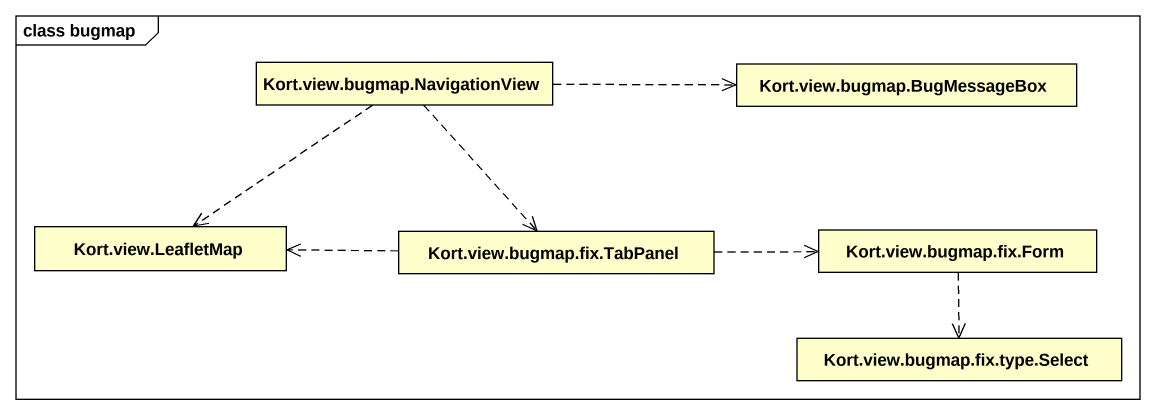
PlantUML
@startuml
mainframe class bugmap
hide circle
hide empty members
class "Kort.view.bugmap.NavigationView" as Kort_view_bugmap
class "Kort.view.bugmap.BugMessageBox" as Kort_view_bugmap_2
class "Kort.view.LeafletMap" as Kort_view_LeafletMap
class "Kort.view.bugmap.fix.TabPanel" as Kort_view_bugmap_fix
class "Kort.view.bugmap.fix.Form" as Kort_view_bugmap_fix_Form
class "Kort.view.bugmap.fix.type.Select" as Kort_view_bugmap_fix_type
Kort_view_bugmap .right.> Kort_view_bugmap_2
Kort_view_bugmap ..> Kort_view_LeafletMap
Kort_view_bugmap ..> Kort_view_bugmap_fix
Kort_view_bugmap_fix .left.> Kort_view_LeafletMap
Kort_view_bugmap_fix .right.> Kort_view_bugmap_fix_Form
Kort_view_bugmap_fix_Form ..> Kort_view_bugmap_fix_type
@enduml
